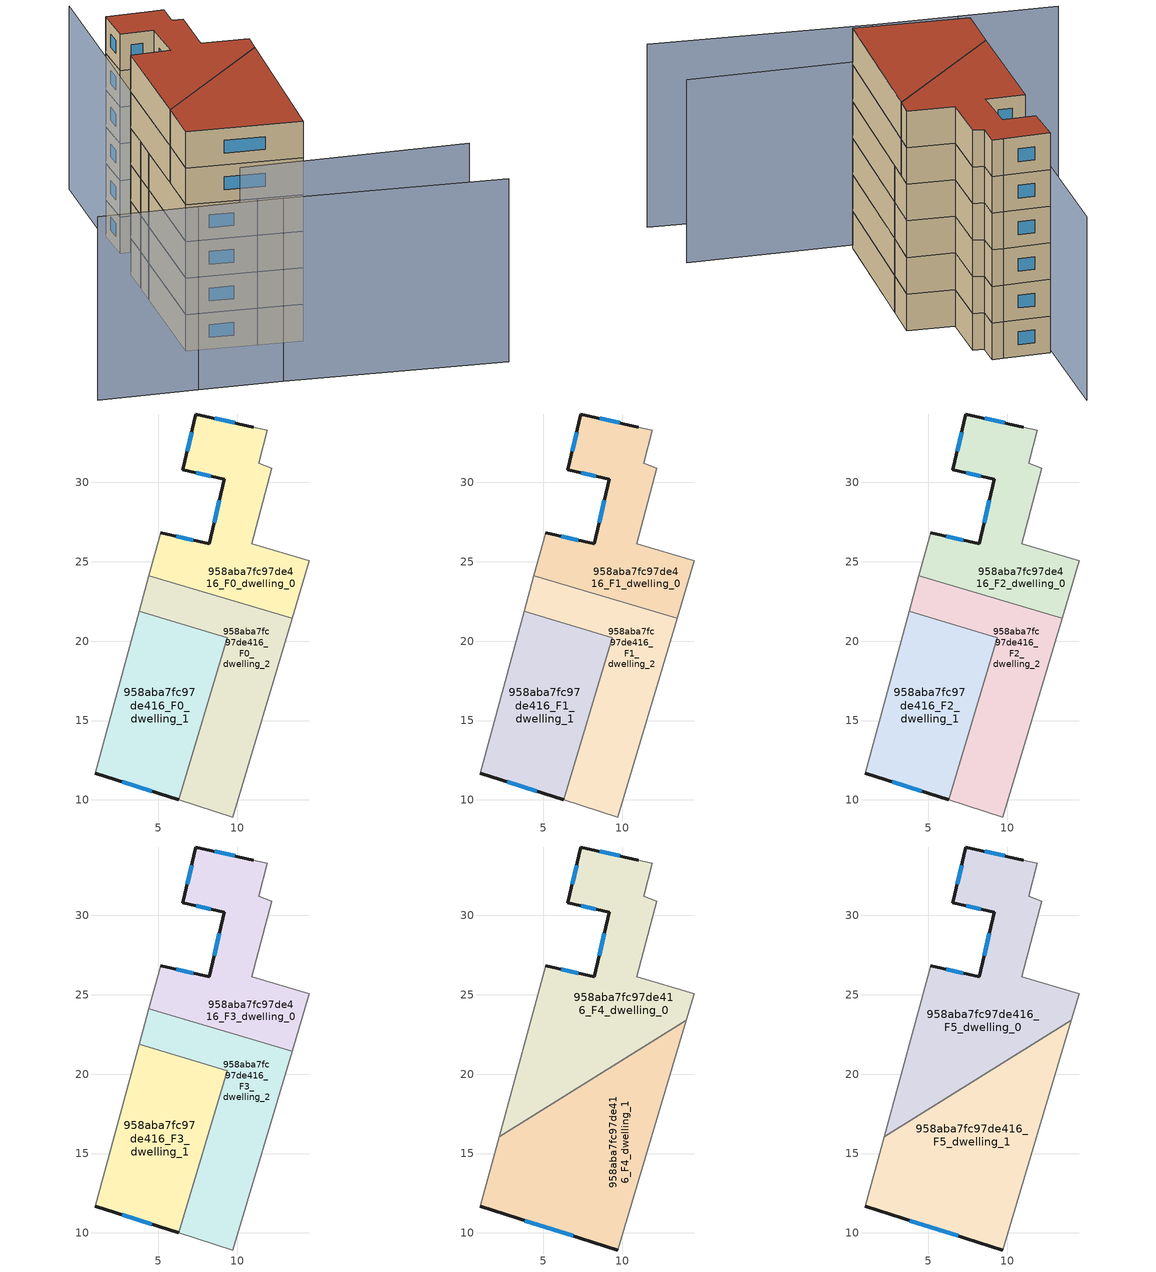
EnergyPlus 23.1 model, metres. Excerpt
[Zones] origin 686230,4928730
958aba7fc97de416_F0_dwelling_0
 floor ground (EU_floor_Construction): 11.87,33.3 11.35,31.2 12.17,30.9 10.91,26.15 14.53,25.07 13.44,21.43 4.42,24.12 5.16,26.84 8.23,26.12 9.18,30.2 6.57,30.81 7.39,34.31 11.01,33.47 z0
 wall outside (EU_wall_Construction): 11.01,33.47 7.39,34.31 6.57,30.81 9.18,30.2 8.23,26.12 5.16,26.84 z0:3
 wall adiabatic (EU_wall_Construction): 13.44,21.43 14.53,25.07 10.91,26.15 12.17,30.9 11.35,31.2 11.87,33.3 11.01,33.47 / 5.16,26.84 4.42,24.12 z0:3
 wall to 958aba7fc97de416_F0_dwelling_2 (EU_wall_Construction): 4.42,24.12 13.44,21.43 z0:3
 window (EU_Window_Construction): 8.87,28.87 8.54,27.45 / 7.42,30.61 8.33,30.4 / 7.12,33.17 6.84,31.95 / 9.83,33.74 8.57,34.04 / 7.23,26.36 6.16,26.61 z0.98:2.02
958aba7fc97de416_F0_dwelling_1
 floor ground (EU_floor_Construction): 9.36,20.22 6.31,10 1.04,11.67 3.81,21.88 z0
 wall outside (EU_wall_Construction): 1.04,11.67 6.31,10 z0:3
 wall adiabatic (EU_wall_Construction): 3.81,21.88 1.04,11.67 z0:3
 wall to 958aba7fc97de416_F0_dwelling_2 (EU_wall_Construction): 6.31,10 9.36,20.22 3.81,21.88 z0:3
 window (EU_Window_Construction): 2.75,11.13 4.59,10.54 z0.98:2.02
958aba7fc97de416_F0_dwelling_2
 floor ground (EU_floor_Construction): 13.44,21.43 9.71,8.92 6.31,10 9.36,20.22 3.81,21.88 4.42,24.12 z0
 wall adiabatic (EU_wall_Construction): 4.42,24.12 3.81,21.88 / 6.31,10 9.71,8.92 13.44,21.43 z0:3
958aba7fc97de416_F1_dwelling_0
 floor to 958aba7fc97de416_F0_dwelling_0 (EU_floor_Construction): 11.87,33.3 11.35,31.2 12.17,30.9 10.91,26.15 14.53,25.07 13.44,21.43 4.42,24.12 5.16,26.84 8.23,26.12 9.18,30.2 6.57,30.81 7.39,34.31 11.01,33.47 z3
 wall outside (EU_wall_Construction): 11.01,33.47 7.39,34.31 6.57,30.81 9.18,30.2 8.23,26.12 5.16,26.84 z3:6
 wall adiabatic (EU_wall_Construction): 13.44,21.43 14.53,25.07 10.91,26.15 12.17,30.9 11.35,31.2 11.87,33.3 11.01,33.47 / 5.16,26.84 4.42,24.12 z3:6
 wall to 958aba7fc97de416_F1_dwelling_2 (EU_wall_Construction): 4.42,24.12 13.44,21.43 z3:6
 window (EU_Window_Construction): 8.87,28.87 8.54,27.45 / 7.42,30.61 8.33,30.4 / 7.12,33.17 6.84,31.95 / 9.83,33.74 8.57,34.04 / 7.23,26.36 6.16,26.61 z3.98:5.02
958aba7fc97de416_F1_dwelling_1
 floor to 958aba7fc97de416_F0_dwelling_1 (EU_floor_Construction): 9.36,20.22 6.31,10 1.04,11.67 3.81,21.88 z3
 wall outside (EU_wall_Construction): 1.04,11.67 6.31,10 z3:6
 wall adiabatic (EU_wall_Construction): 3.81,21.88 1.04,11.67 z3:6
 wall to 958aba7fc97de416_F1_dwelling_2 (EU_wall_Construction): 6.31,10 9.36,20.22 3.81,21.88 z3:6
 window (EU_Window_Construction): 2.75,11.13 4.59,10.54 z3.98:5.02
958aba7fc97de416_F1_dwelling_2
 floor to 958aba7fc97de416_F0_dwelling_2 (EU_floor_Construction): 13.44,21.43 9.71,8.92 6.31,10 9.36,20.22 3.81,21.88 4.42,24.12 z3
 wall adiabatic (EU_wall_Construction): 4.42,24.12 3.81,21.88 / 6.31,10 9.71,8.92 13.44,21.43 z3:6
958aba7fc97de416_F2_dwelling_0
 floor to 958aba7fc97de416_F1_dwelling_0 (EU_floor_Construction): 11.87,33.3 11.35,31.2 12.17,30.9 10.91,26.15 14.53,25.07 13.44,21.43 4.42,24.12 5.16,26.84 8.23,26.12 9.18,30.2 6.57,30.81 7.39,34.31 11.01,33.47 z6
 wall outside (EU_wall_Construction): 11.01,33.47 7.39,34.31 6.57,30.81 9.18,30.2 8.23,26.12 5.16,26.84 z6:9
 wall adiabatic (EU_wall_Construction): 13.44,21.43 14.53,25.07 10.91,26.15 12.17,30.9 11.35,31.2 11.87,33.3 11.01,33.47 / 5.16,26.84 4.42,24.12 z6:9
 wall to 958aba7fc97de416_F2_dwelling_2 (EU_wall_Construction): 4.42,24.12 13.44,21.43 z6:9
 window (EU_Window_Construction): 8.87,28.87 8.54,27.45 / 7.42,30.61 8.33,30.4 / 7.12,33.17 6.84,31.95 / 9.83,33.74 8.57,34.04 / 7.23,26.36 6.16,26.61 z6.98:8.02
958aba7fc97de416_F2_dwelling_1
 floor to 958aba7fc97de416_F1_dwelling_1 (EU_floor_Construction): 9.36,20.22 6.31,10 1.04,11.67 3.81,21.88 z6
 wall outside (EU_wall_Construction): 1.04,11.67 6.31,10 z6:9
 wall adiabatic (EU_wall_Construction): 3.81,21.88 1.04,11.67 z6:9
 wall to 958aba7fc97de416_F2_dwelling_2 (EU_wall_Construction): 6.31,10 9.36,20.22 3.81,21.88 z6:9
 window (EU_Window_Construction): 2.75,11.13 4.59,10.54 z6.98:8.02
958aba7fc97de416_F2_dwelling_2
 floor to 958aba7fc97de416_F1_dwelling_2 (EU_floor_Construction): 13.44,21.43 9.71,8.92 6.31,10 9.36,20.22 3.81,21.88 4.42,24.12 z6
 wall adiabatic (EU_wall_Construction): 4.42,24.12 3.81,21.88 / 6.31,10 9.71,8.92 13.44,21.43 z6:9
958aba7fc97de416_F3_dwelling_0
 floor to 958aba7fc97de416_F2_dwelling_0 (EU_floor_Construction): 11.87,33.3 11.35,31.2 12.17,30.9 10.91,26.15 14.53,25.07 13.44,21.43 4.42,24.12 5.16,26.84 8.23,26.12 9.18,30.2 6.57,30.81 7.39,34.31 11.01,33.47 z9
 wall outside (EU_wall_Construction): 11.01,33.47 7.39,34.31 6.57,30.81 9.18,30.2 8.23,26.12 5.16,26.84 z9:12
 wall adiabatic (EU_wall_Construction): 13.44,21.43 14.53,25.07 10.91,26.15 12.17,30.9 11.35,31.2 11.87,33.3 11.01,33.47 / 5.16,26.84 4.42,24.12 z9:12
 wall to 958aba7fc97de416_F3_dwelling_2 (EU_wall_Construction): 4.42,24.12 13.44,21.43 z9:12
 window (EU_Window_Construction): 8.87,28.87 8.54,27.45 / 7.42,30.61 8.33,30.4 / 7.12,33.17 6.84,31.95 / 9.83,33.74 8.57,34.04 / 7.23,26.36 6.16,26.61 z9.98:11.02
958aba7fc97de416_F3_dwelling_1
 floor to 958aba7fc97de416_F2_dwelling_1 (EU_floor_Construction): 9.36,20.22 6.31,10 1.04,11.67 3.81,21.88 z9
 wall outside (EU_wall_Construction): 1.04,11.67 6.31,10 z9:12
 wall adiabatic (EU_wall_Construction): 3.81,21.88 1.04,11.67 z9:12
 wall to 958aba7fc97de416_F3_dwelling_2 (EU_wall_Construction): 6.31,10 9.36,20.22 3.81,21.88 z9:12
 window (EU_Window_Construction): 2.75,11.13 4.59,10.54 z9.98:11.02
958aba7fc97de416_F3_dwelling_2
 floor to 958aba7fc97de416_F2_dwelling_2 (EU_floor_Construction): 13.44,21.43 9.71,8.92 6.31,10 9.36,20.22 3.81,21.88 4.42,24.12 z9
 wall adiabatic (EU_wall_Construction): 4.42,24.12 3.81,21.88 / 6.31,10 9.71,8.92 13.44,21.43 z9:12
958aba7fc97de416_F4_dwelling_0
 floor to 958aba7fc97de416_F3_dwelling_0 (EU_floor_Construction): 11.87,33.3 11.35,31.2 12.17,30.9 10.91,26.15 14.53,25.07 14.03,23.38 11.72,21.95 4.42,24.12 5.16,26.84 8.23,26.12 9.18,30.2 6.57,30.81 7.39,34.31 11.01,33.47 z12
 floor to 958aba7fc97de416_F3_dwelling_1 (EU_floor_Construction): 9.07,20.3 2.23,16.05 3.81,21.88 z12
 floor to 958aba7fc97de416_F3_dwelling_2 (EU_floor_Construction): 11.72,21.95 9.07,20.3 3.81,21.88 4.42,24.12 z12
 wall outside (EU_wall_Construction): 11.01,33.47 7.39,34.31 6.57,30.81 9.18,30.2 8.23,26.12 5.16,26.84 z12:15
 wall adiabatic (EU_wall_Construction): 14.03,23.38 14.53,25.07 10.91,26.15 12.17,30.9 11.35,31.2 11.87,33.3 11.01,33.47 / 5.16,26.84 2.23,16.05 z12:15
 wall to 958aba7fc97de416_F4_dwelling_1 (EU_wall_Construction): 2.23,16.05 14.03,23.38 z12:15
 window (EU_Window_Construction): 7.42,30.61 8.33,30.4 / 7.12,33.17 6.84,31.95 / 9.83,33.74 8.57,34.04 / 7.23,26.36 6.16,26.61 / 8.87,28.87 8.54,27.45 z12.98:14.02
958aba7fc97de416_F4_dwelling_1
 floor to 958aba7fc97de416_F3_dwelling_1 (EU_floor_Construction): 9.36,20.22 6.31,10 1.04,11.67 2.23,16.05 9.07,20.3 z12
 floor to 958aba7fc97de416_F3_dwelling_2 (EU_floor_Construction): 13.44,21.43 9.71,8.92 6.31,10 9.36,20.22 9.07,20.3 11.72,21.95 z12
 floor to 958aba7fc97de416_F3_dwelling_0 (EU_floor_Construction): 14.03,23.38 13.44,21.43 11.72,21.95 z12
 wall outside (EU_wall_Construction): 1.04,11.67 9.71,8.92 z12:15
 wall adiabatic (EU_wall_Construction): 2.23,16.05 1.04,11.67 / 9.71,8.92 14.03,23.38 z12:15
 window (EU_Window_Construction): 3.86,10.78 6.89,9.82 z12.98:14.02
958aba7fc97de416_F5_dwelling_0
 floor to 958aba7fc97de416_F4_dwelling_0 (EU_floor_Construction): 11.87,33.3 11.35,31.2 12.17,30.9 10.91,26.15 14.53,25.07 14.03,23.38 2.23,16.05 5.16,26.84 8.23,26.12 9.18,30.2 6.57,30.81 7.39,34.31 11.01,33.47 z15
 wall outside (EU_wall_Construction): 11.01,33.47 7.39,34.31 6.57,30.81 9.18,30.2 8.23,26.12 5.16,26.84 z15:18
 wall adiabatic (EU_wall_Construction): 14.03,23.38 14.53,25.07 10.91,26.15 12.17,30.9 11.35,31.2 11.87,33.3 11.01,33.47 / 5.16,26.84 2.23,16.05 z15:18
 wall to 958aba7fc97de416_F5_dwelling_1 (EU_wall_Construction): 2.23,16.05 14.03,23.38 z15:18
 window (EU_Window_Construction): 7.42,30.61 8.33,30.4 / 7.12,33.17 6.84,31.95 / 9.83,33.74 8.57,34.04 / 7.23,26.36 6.16,26.61 / 8.87,28.87 8.54,27.45 z15.98:17.02
 roof outside (EU_roof_Construction): 14.03,23.38 14.53,25.07 10.91,26.15 12.17,30.9 11.35,31.2 11.87,33.3 11.01,33.47 7.39,34.31 6.57,30.81 9.18,30.2 8.23,26.12 5.16,26.84 2.23,16.05 z18
958aba7fc97de416_F5_dwelling_1
 floor to 958aba7fc97de416_F4_dwelling_1 (EU_floor_Construction): 14.03,23.38 9.71,8.92 1.04,11.67 2.23,16.05 z15
 wall outside (EU_wall_Construction): 1.04,11.67 9.71,8.92 z15:18
 wall adiabatic (EU_wall_Construction): 2.23,16.05 1.04,11.67 / 9.71,8.92 14.03,23.38 z15:18
 window (EU_Window_Construction): 3.86,10.78 6.89,9.82 z15.98:17.02
 roof outside (EU_roof_Construction): 9.71,8.92 14.03,23.38 2.23,16.05 1.04,11.67 z18
shading: -2.04,4.67 4.38,2.83 / 4.38,2.83 21.03,-2.5 / 22,5.02 4.64,9.67 / 9.77,43.77 1,11.54 / -9.61,6.82 -2.04,4.66 z0:15
[Building]
EU S2 Campaign: North Axis=0; Terrain=City; Solar Distribution=FullExterior
[Site:Location]
Bologna: Latitude=44.5; Longitude=11.25; Time Zone=1; Elevation=37
[SizingPeriod:WeatherFileDays]
AnnualSizingPeriod: Begin Month=1; Begin Day of Month=1; End Month=12; End Day of Month=31; Day of Week for Start Day=Monday; Use Weather File Daylight Saving Period=No; Use Weather File Rain and Snow Indicators=No
[MATERIAL]
EU_InternalMass_Material: Roughness=MediumRough; Thickness=0.1; Conductivity=1; Density=1800; Specific Heat=900; Thermal Absorptance=0.9; Solar Absorptance=0.7; Visible Absorptance=0.7
[MATERIAL:NOMASS] Roughness=MediumRough; Thermal Absorptance=0.9; Solar Absorptance=0.7; Visible Absorptance=0.7
Name | Thermal Resistance
EU_wall_NoMass | 0.905828
EU_roof_NoMass | 0.37593
EU_floor_NoMass | 0.67114
[WINDOWMATERIAL:SIMPLEGLAZINGSYSTEM]
EU_Window_SimpleGlazing: UFactor=4.52486; Solar Heat Gain Coefficient=0.85; Visible Transmittance=0.85
[CONSTRUCTION]
EU_wall_Construction: EU_wall_NoMass
EU_roof_Construction: EU_roof_NoMass
EU_floor_Construction: EU_floor_NoMass
EU_InternalMass_Construction: EU_InternalMass_Material
EU_Window_Construction: EU_Window_SimpleGlazing
[ZONE] Type=1; Multiplier=1; Ceiling Height=autocalculate; Floor Area=autocalculate; Part of Total Floor Area=Yes
Name | Volume
958aba7fc97de416_F0_dwelling_0; 958aba7fc97de416_F1_dwelling_0; 958aba7fc97de416_F2_dwelling_0; 958aba7fc97de416_F3_dwelling_0 | 180.125
958aba7fc97de416_F4_dwelling_0; 958aba7fc97de416_F5_dwelling_0 | 270.192
958aba7fc97de416_F0_dwelling_1; 958aba7fc97de416_F1_dwelling_1; 958aba7fc97de416_F2_dwelling_1; 958aba7fc97de416_F3_dwelling_1 | 180.138
958aba7fc97de416_F4_dwelling_1; 958aba7fc97de416_F5_dwelling_1 | 270.185
958aba7fc97de416_F0_dwelling_2; 958aba7fc97de416_F1_dwelling_2; 958aba7fc97de416_F2_dwelling_2; 958aba7fc97de416_F3_dwelling_2 | 180.135
[INTERNALMASS] Construction=EU_InternalMass_Construction
Name | Zone or ZoneList | Surface Area
958aba7fc97de416_F0_dwelling_0_EU_InternalMass | 958aba7fc97de416_F0_dwelling_0 | 60.0411
958aba7fc97de416_F0_dwelling_1_EU_InternalMass | 958aba7fc97de416_F0_dwelling_1 | 60.0464
958aba7fc97de416_F0_dwelling_2_EU_InternalMass | 958aba7fc97de416_F0_dwelling_2 | 60.0451
958aba7fc97de416_F1_dwelling_0_EU_InternalMass | 958aba7fc97de416_F1_dwelling_0 | 60.0411
958aba7fc97de416_F1_dwelling_1_EU_InternalMass | 958aba7fc97de416_F1_dwelling_1 | 60.0464
958aba7fc97de416_F1_dwelling_2_EU_InternalMass | 958aba7fc97de416_F1_dwelling_2 | 60.0451
958aba7fc97de416_F2_dwelling_0_EU_InternalMass | 958aba7fc97de416_F2_dwelling_0 | 60.0411
958aba7fc97de416_F2_dwelling_1_EU_InternalMass | 958aba7fc97de416_F2_dwelling_1 | 60.0464
958aba7fc97de416_F2_dwelling_2_EU_InternalMass | 958aba7fc97de416_F2_dwelling_2 | 60.0451
958aba7fc97de416_F3_dwelling_0_EU_InternalMass | 958aba7fc97de416_F3_dwelling_0 | 60.0411
958aba7fc97de416_F3_dwelling_1_EU_InternalMass | 958aba7fc97de416_F3_dwelling_1 | 60.0464
958aba7fc97de416_F3_dwelling_2_EU_InternalMass | 958aba7fc97de416_F3_dwelling_2 | 60.0451
958aba7fc97de416_F4_dwelling_0_EU_InternalMass | 958aba7fc97de416_F4_dwelling_0 | 90.0642
958aba7fc97de416_F4_dwelling_1_EU_InternalMass | 958aba7fc97de416_F4_dwelling_1 | 90.0618
958aba7fc97de416_F5_dwelling_0_EU_InternalMass | 958aba7fc97de416_F5_dwelling_0 | 90.0642
958aba7fc97de416_F5_dwelling_1_EU_InternalMass | 958aba7fc97de416_F5_dwelling_1 | 90.0618
[OTHEREQUIPMENT] Fuel Type=Electricity; Design Level Calculation Method=Watts/Area; Power per Zone Floor Area=1; Fraction Latent=0; Fraction Radiant=0; Fraction Lost=0; Carbon Dioxide Generation Rate=0; EndUse Subcategory=EU_Step8_InternalGains
Name | Zone or ZoneList or Space or SpaceList | Schedule
EU_Step8_InternalGain_958aba7fc97de416_F0_dwelling_0_f000 | 958aba7fc97de416_F0_dwelling_0 | EU_Step8_GainSchedule_958aba7fc97de416_F0_dwelling_0_f000
EU_Step8_InternalGain_958aba7fc97de416_F0_dwelling_1_f000 | 958aba7fc97de416_F0_dwelling_1 | EU_Step8_GainSchedule_958aba7fc97de416_F0_dwelling_1_f000
EU_Step8_InternalGain_958aba7fc97de416_F0_dwelling_2_f000 | 958aba7fc97de416_F0_dwelling_2 | EU_Step8_GainSchedule_958aba7fc97de416_F0_dwelling_2_f000
EU_Step8_InternalGain_958aba7fc97de416_F1_dwelling_0_f000 | 958aba7fc97de416_F1_dwelling_0 | EU_Step8_GainSchedule_958aba7fc97de416_F1_dwelling_0_f000
EU_Step8_InternalGain_958aba7fc97de416_F1_dwelling_1_f000 | 958aba7fc97de416_F1_dwelling_1 | EU_Step8_GainSchedule_958aba7fc97de416_F1_dwelling_1_f000
EU_Step8_InternalGain_958aba7fc97de416_F1_dwelling_2_f000 | 958aba7fc97de416_F1_dwelling_2 | EU_Step8_GainSchedule_958aba7fc97de416_F1_dwelling_2_f000
EU_Step8_InternalGain_958aba7fc97de416_F2_dwelling_0_f000 | 958aba7fc97de416_F2_dwelling_0 | EU_Step8_GainSchedule_958aba7fc97de416_F2_dwelling_0_f000
EU_Step8_InternalGain_958aba7fc97de416_F2_dwelling_1_f000 | 958aba7fc97de416_F2_dwelling_1 | EU_Step8_GainSchedule_958aba7fc97de416_F2_dwelling_1_f000
EU_Step8_InternalGain_958aba7fc97de416_F2_dwelling_2_f000 | 958aba7fc97de416_F2_dwelling_2 | EU_Step8_GainSchedule_958aba7fc97de416_F2_dwelling_2_f000
EU_Step8_InternalGain_958aba7fc97de416_F3_dwelling_0_f000 | 958aba7fc97de416_F3_dwelling_0 | EU_Step8_GainSchedule_958aba7fc97de416_F3_dwelling_0_f000
EU_Step8_InternalGain_958aba7fc97de416_F3_dwelling_1_f000 | 958aba7fc97de416_F3_dwelling_1 | EU_Step8_GainSchedule_958aba7fc97de416_F3_dwelling_1_f000
EU_Step8_InternalGain_958aba7fc97de416_F3_dwelling_2_f000 | 958aba7fc97de416_F3_dwelling_2 | EU_Step8_GainSchedule_958aba7fc97de416_F3_dwelling_2_f000
EU_Step8_InternalGain_958aba7fc97de416_F4_dwelling_0_f000 | 958aba7fc97de416_F4_dwelling_0 | EU_Step8_GainSchedule_958aba7fc97de416_F4_dwelling_0_f000
EU_Step8_InternalGain_958aba7fc97de416_F4_dwelling_1_f000 | 958aba7fc97de416_F4_dwelling_1 | EU_Step8_GainSchedule_958aba7fc97de416_F4_dwelling_1_f000
EU_Step8_InternalGain_958aba7fc97de416_F5_dwelling_0_f000 | 958aba7fc97de416_F5_dwelling_0 | EU_Step8_GainSchedule_958aba7fc97de416_F5_dwelling_0_f000
EU_Step8_InternalGain_958aba7fc97de416_F5_dwelling_1_f000 | 958aba7fc97de416_F5_dwelling_1 | EU_Step8_GainSchedule_958aba7fc97de416_F5_dwelling_1_f000
[ZONEVENTILATION:DESIGNFLOWRATE] Schedule=EU_AlwaysOn; Design Flow Rate Calculation Method=AirChanges/Hour; Air Changes per Hour=0.73129; Ventilation Type=Natural; Fan Pressure Rise=0; Fan Total Efficiency=1; Constant Term Coefficient=1; Temperature Term Coefficient=0; Velocity Term Coefficient=0; Velocity Squared Term Coefficient=0; Minimum Indoor Temperature=-100; Maximum Indoor Temperature=100; Delta Temperature=-100; Minimum Outdoor Temperature=-100; Maximum Outdoor Temperature=100; Maximum Wind Speed=40
Name | Zone or ZoneList or Space or SpaceList
EU_ConstantAir_958aba7fc97de416_F0_dwelling_0 | 958aba7fc97de416_F0_dwelling_0
EU_ConstantAir_958aba7fc97de416_F0_dwelling_1 | 958aba7fc97de416_F0_dwelling_1
EU_ConstantAir_958aba7fc97de416_F0_dwelling_2 | 958aba7fc97de416_F0_dwelling_2
EU_ConstantAir_958aba7fc97de416_F1_dwelling_0 | 958aba7fc97de416_F1_dwelling_0
EU_ConstantAir_958aba7fc97de416_F1_dwelling_1 | 958aba7fc97de416_F1_dwelling_1
EU_ConstantAir_958aba7fc97de416_F1_dwelling_2 | 958aba7fc97de416_F1_dwelling_2
EU_ConstantAir_958aba7fc97de416_F2_dwelling_0 | 958aba7fc97de416_F2_dwelling_0
EU_ConstantAir_958aba7fc97de416_F2_dwelling_1 | 958aba7fc97de416_F2_dwelling_1
EU_ConstantAir_958aba7fc97de416_F2_dwelling_2 | 958aba7fc97de416_F2_dwelling_2
EU_ConstantAir_958aba7fc97de416_F3_dwelling_0 | 958aba7fc97de416_F3_dwelling_0
EU_ConstantAir_958aba7fc97de416_F3_dwelling_1 | 958aba7fc97de416_F3_dwelling_1
EU_ConstantAir_958aba7fc97de416_F3_dwelling_2 | 958aba7fc97de416_F3_dwelling_2
EU_ConstantAir_958aba7fc97de416_F4_dwelling_0 | 958aba7fc97de416_F4_dwelling_0
EU_ConstantAir_958aba7fc97de416_F4_dwelling_1 | 958aba7fc97de416_F4_dwelling_1
EU_ConstantAir_958aba7fc97de416_F5_dwelling_0 | 958aba7fc97de416_F5_dwelling_0
EU_ConstantAir_958aba7fc97de416_F5_dwelling_1 | 958aba7fc97de416_F5_dwelling_1
[HVACTEMPLATE:THERMOSTAT] Constant Heating Setpoint=20; Constant Cooling Setpoint=50
EU_HeatOnly_958aba7fc97de416_F0_dwelling_0; EU_HeatOnly_958aba7fc97de416_F0_dwelling_1; EU_HeatOnly_958aba7fc97de416_F0_dwelling_2; EU_HeatOnly_958aba7fc97de416_F1_dwelling_0; EU_HeatOnly_958aba7fc97de416_F1_dwelling_1; EU_HeatOnly_958aba7fc97de416_F1_dwelling_2; EU_HeatOnly_958aba7fc97de416_F2_dwelling_0; EU_HeatOnly_958aba7fc97de416_F2_dwelling_1; EU_HeatOnly_958aba7fc97de416_F2_dwelling_2; EU_HeatOnly_958aba7fc97de416_F3_dwelling_0; EU_HeatOnly_958aba7fc97de416_F3_dwelling_1; EU_HeatOnly_958aba7fc97de416_F3_dwelling_2; EU_HeatOnly_958aba7fc97de416_F4_dwelling_0; EU_HeatOnly_958aba7fc97de416_F4_dwelling_1; EU_HeatOnly_958aba7fc97de416_F5_dwelling_0; EU_HeatOnly_958aba7fc97de416_F5_dwelling_1
[HVACTEMPLATE:ZONE:IDEALLOADSAIRSYSTEM] System Availability Schedule=EU_AlwaysOn; Maximum Heating Supply Air Temperature=50; Minimum Cooling Supply Air Temperature=13; Maximum Heating Supply Air Humidity Ratio=0.0156; Minimum Cooling Supply Air Humidity Ratio=0.0077; Heating Limit=NoLimit; Cooling Limit=NoLimit; Heating Availability Schedule=EU_AlwaysOn; Cooling Availability Schedule=EU_CoolingOff; Dehumidification Control Type=ConstantSensibleHeatRatio; Cooling Sensible Heat Ratio=0.7; Dehumidification Setpoint=60; Humidification Control Type=None; Humidification Setpoint=30; Outdoor Air Method=None; Outdoor Air Flow Rate per Person=0.00944; Outdoor Air Flow Rate per Zone Floor Area=0; Outdoor Air Flow Rate per Zone=0; Demand Controlled Ventilation Type=None; Outdoor Air Economizer Type=NoEconomizer; Heat Recovery Type=None; Sensible Heat Recovery Effectiveness=0.7; Latent Heat Recovery Effectiveness=0.65
Name | Template Thermostat
958aba7fc97de416_F0_dwelling_0 | EU_HeatOnly_958aba7fc97de416_F0_dwelling_0
958aba7fc97de416_F0_dwelling_1 | EU_HeatOnly_958aba7fc97de416_F0_dwelling_1
958aba7fc97de416_F0_dwelling_2 | EU_HeatOnly_958aba7fc97de416_F0_dwelling_2
958aba7fc97de416_F1_dwelling_0 | EU_HeatOnly_958aba7fc97de416_F1_dwelling_0
958aba7fc97de416_F1_dwelling_1 | EU_HeatOnly_958aba7fc97de416_F1_dwelling_1
958aba7fc97de416_F1_dwelling_2 | EU_HeatOnly_958aba7fc97de416_F1_dwelling_2
958aba7fc97de416_F2_dwelling_0 | EU_HeatOnly_958aba7fc97de416_F2_dwelling_0
958aba7fc97de416_F2_dwelling_1 | EU_HeatOnly_958aba7fc97de416_F2_dwelling_1
958aba7fc97de416_F2_dwelling_2 | EU_HeatOnly_958aba7fc97de416_F2_dwelling_2
958aba7fc97de416_F3_dwelling_0 | EU_HeatOnly_958aba7fc97de416_F3_dwelling_0
958aba7fc97de416_F3_dwelling_1 | EU_HeatOnly_958aba7fc97de416_F3_dwelling_1
958aba7fc97de416_F3_dwelling_2 | EU_HeatOnly_958aba7fc97de416_F3_dwelling_2
958aba7fc97de416_F4_dwelling_0 | EU_HeatOnly_958aba7fc97de416_F4_dwelling_0
958aba7fc97de416_F4_dwelling_1 | EU_HeatOnly_958aba7fc97de416_F4_dwelling_1
958aba7fc97de416_F5_dwelling_0 | EU_HeatOnly_958aba7fc97de416_F5_dwelling_0
958aba7fc97de416_F5_dwelling_1 | EU_HeatOnly_958aba7fc97de416_F5_dwelling_1
[SIZING:ZONE] Zone Cooling Design Supply Air Temperature Input Method=SupplyAirTemperature; Zone Cooling Design Supply Air Temperature=13; Zone Heating Design Supply Air Temperature Input Method=SupplyAirTemperature; Zone Heating Design Supply Air Temperature=50; Zone Cooling Design Supply Air Humidity Ratio=0.008; Zone Heating Design Supply Air Humidity Ratio=0.008; Cooling Design Air Flow Method=DesignDay; Cooling Design Air Flow Rate=0; Cooling Minimum Air Flow per Zone Floor Area=0.000762; Cooling Minimum Air Flow=0; Cooling Minimum Air Flow Fraction=0.2; Heating Design Air Flow Method=DesignDay; Heating Design Air Flow Rate=0; Heating Maximum Air Flow per Zone Floor Area=0.002032; Heating Maximum Air Flow=0.141576; Heating Maximum Air Flow Fraction=0.3; Account for Dedicated Outdoor Air System=No; Dedicated Outdoor Air System Control Strategy=NeutralSupplyAir; Dedicated Outdoor Air Low Setpoint Temperature for Design=autosize; Dedicated Outdoor Air High Setpoint Temperature for Design=autosize; Zone Load Sizing Method=Sensible Load Only No Latent Load; Zone Latent Cooling Design Supply Air Humidity Ratio Input Method=HumidityRatioDifference; Zone Cooling Design Supply Air Humidity Ratio Difference=0.005; Zone Latent Heating Design Supply Air Humidity Ratio Input Method=HumidityRatioDifference; Zone Humidification Design Supply Air Humidity Ratio Difference=0.005
958aba7fc97de416_F0_dwelling_0; 958aba7fc97de416_F0_dwelling_1; 958aba7fc97de416_F0_dwelling_2; 958aba7fc97de416_F1_dwelling_0; 958aba7fc97de416_F1_dwelling_1; 958aba7fc97de416_F1_dwelling_2; 958aba7fc97de416_F2_dwelling_0; 958aba7fc97de416_F2_dwelling_1; 958aba7fc97de416_F2_dwelling_2; 958aba7fc97de416_F3_dwelling_0; 958aba7fc97de416_F3_dwelling_1; 958aba7fc97de416_F3_dwelling_2; 958aba7fc97de416_F4_dwelling_0; 958aba7fc97de416_F4_dwelling_1; 958aba7fc97de416_F5_dwelling_0; 958aba7fc97de416_F5_dwelling_1
[SCHEDULE:CONSTANT]
Name | Hourly Value
EU_AlwaysOn | 1
EU_CoolingOff | 0
[SCHEDULE:FILE] Column Number=1; Rows to Skip at Top=0; Number of Hours of Data=8760; Column Separator=Comma; Interpolate to Timestep=No; Minutes per Item=60; Adjust Schedule for Daylight Savings=Yes
Name | File
EU_Step8_GainSchedule_958aba7fc97de416_F0_dwelling_0_f000 | ../../schedules/958aba7fc97de416/958aba7fc97de416_F0_dwelling_0_f000_gain.csv
EU_Step8_GainSchedule_958aba7fc97de416_F0_dwelling_1_f000 | ../../schedules/958aba7fc97de416/958aba7fc97de416_F0_dwelling_1_f000_gain.csv
EU_Step8_GainSchedule_958aba7fc97de416_F0_dwelling_2_f000 | ../../schedules/958aba7fc97de416/958aba7fc97de416_F0_dwelling_2_f000_gain.csv
EU_Step8_GainSchedule_958aba7fc97de416_F1_dwelling_0_f000 | ../../schedules/958aba7fc97de416/958aba7fc97de416_F1_dwelling_0_f000_gain.csv
EU_Step8_GainSchedule_958aba7fc97de416_F1_dwelling_1_f000 | ../../schedules/958aba7fc97de416/958aba7fc97de416_F1_dwelling_1_f000_gain.csv
EU_Step8_GainSchedule_958aba7fc97de416_F1_dwelling_2_f000 | ../../schedules/958aba7fc97de416/958aba7fc97de416_F1_dwelling_2_f000_gain.csv
EU_Step8_GainSchedule_958aba7fc97de416_F2_dwelling_0_f000 | ../../schedules/958aba7fc97de416/958aba7fc97de416_F2_dwelling_0_f000_gain.csv
EU_Step8_GainSchedule_958aba7fc97de416_F2_dwelling_1_f000 | ../../schedules/958aba7fc97de416/958aba7fc97de416_F2_dwelling_1_f000_gain.csv
EU_Step8_GainSchedule_958aba7fc97de416_F2_dwelling_2_f000 | ../../schedules/958aba7fc97de416/958aba7fc97de416_F2_dwelling_2_f000_gain.csv
EU_Step8_GainSchedule_958aba7fc97de416_F3_dwelling_0_f000 | ../../schedules/958aba7fc97de416/958aba7fc97de416_F3_dwelling_0_f000_gain.csv
EU_Step8_GainSchedule_958aba7fc97de416_F3_dwelling_1_f000 | ../../schedules/958aba7fc97de416/958aba7fc97de416_F3_dwelling_1_f000_gain.csv
EU_Step8_GainSchedule_958aba7fc97de416_F3_dwelling_2_f000 | ../../schedules/958aba7fc97de416/958aba7fc97de416_F3_dwelling_2_f000_gain.csv
EU_Step8_GainSchedule_958aba7fc97de416_F4_dwelling_0_f000 | ../../schedules/958aba7fc97de416/958aba7fc97de416_F4_dwelling_0_f000_gain.csv
EU_Step8_GainSchedule_958aba7fc97de416_F4_dwelling_1_f000 | ../../schedules/958aba7fc97de416/958aba7fc97de416_F4_dwelling_1_f000_gain.csv
EU_Step8_GainSchedule_958aba7fc97de416_F5_dwelling_0_f000 | ../../schedules/958aba7fc97de416/958aba7fc97de416_F5_dwelling_0_f000_gain.csv
EU_Step8_GainSchedule_958aba7fc97de416_F5_dwelling_1_f000 | ../../schedules/958aba7fc97de416/958aba7fc97de416_F5_dwelling_1_f000_gain.csv
